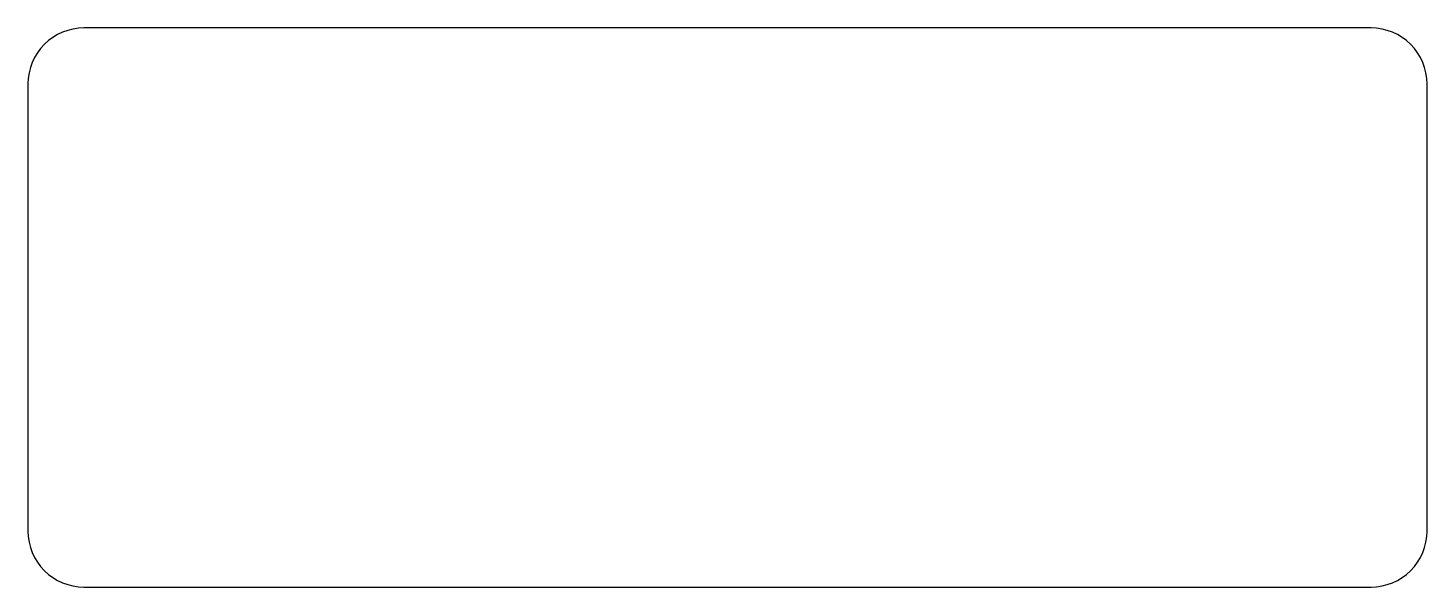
# Model space of a CAD drawing. Header units: millimetres. Extents: x -25 to 0, y -10 to 0.
import ezdxf

# ---------------------------------------------------------------- set-up
doc = ezdxf.new("R2010")
doc.units = ezdxf.units.MM
doc.layers.get('0').update_dxf_attribs({"linetype": 'CONTINUOUS'})

msp = doc.modelspace()

# ---------------------------------------------------------------- linework, layer by layer
msp.add_lwpolyline([(0, -1, 0.414214), (-1, 0), (-24, 0, 0.414214), (-25, -1), (-25, -9, 0.414214), (-24, -10), (-1, -10, 0.414214), (0, -9)], format="xyb", close=True)

doc.saveas('drawing.dxf')
